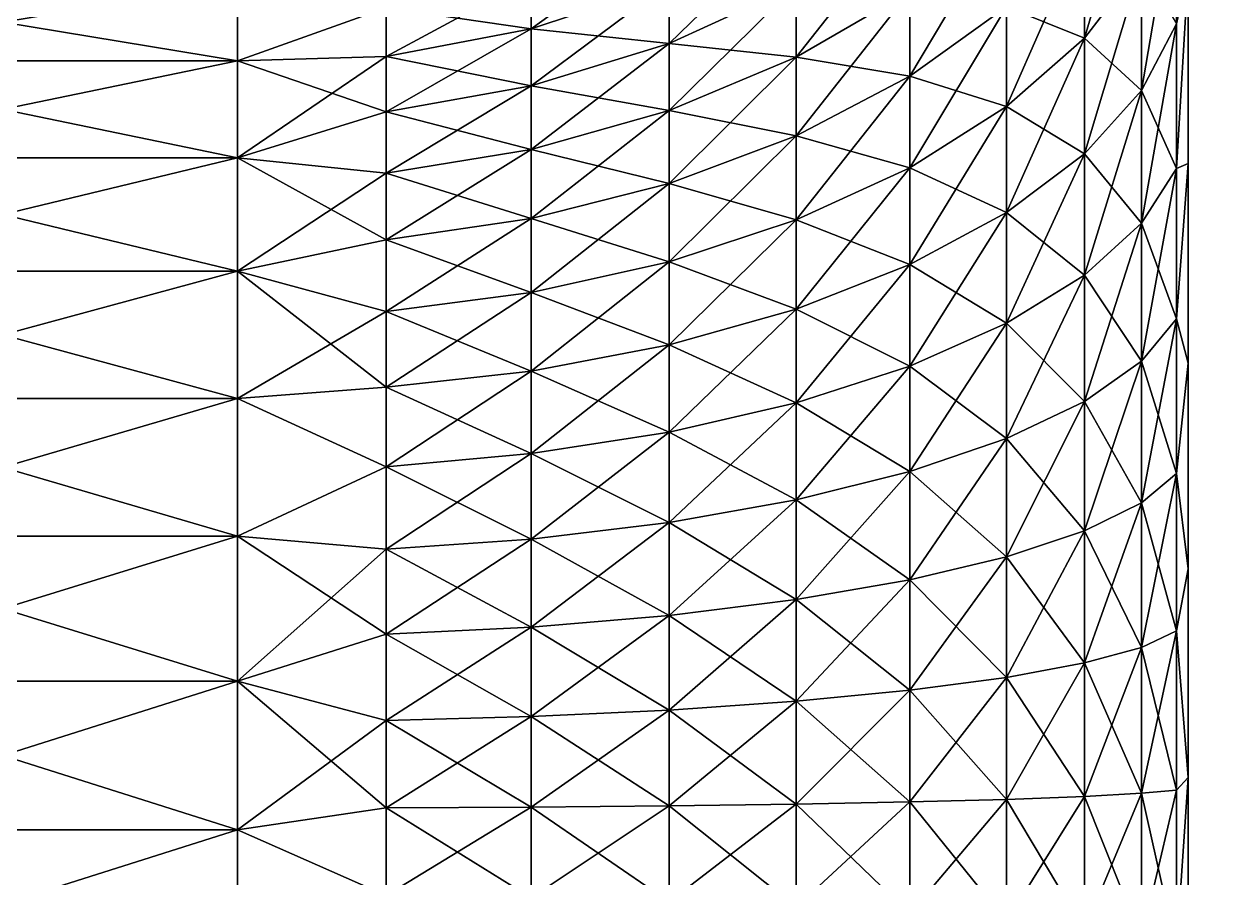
# Model space of a CAD drawing. Extents: x -53 to 3.8, y 0 to 88.2.
# Drawn here: x -48.58 to -46.041, y 80.546 to 82.343 of the extents above; entities that cross this region are included whole.
import ezdxf

# ---------------------------------------------------------------- set-up
doc = ezdxf.new("R2010")
doc.units = 0

msp = doc.modelspace()

# ---------------------------------------------------------------- linework, layer by layer
for points in [[(-46.131, 82.0499, 4.44023), (-46.131, 82.4534, 4.61726), (-46.131, 84.249)], [(-46.131, 81.6292, 4.30868), (-46.131, 82.0499, 4.44023), (-46.131, 84.249)], [(-46.131, 82.0499, 11.9323), (-46.131, 84.249, 13.5), (-46.131, 82.4534, 11.7553)], [(-46.131, 81.6292, 12.0639), (-46.131, 84.249, 13.5), (-46.131, 82.0499, 11.9323)], [(-46.131, 81.1967, 12.1484), (-46.131, 84.249, 13.5), (-46.131, 81.6292, 12.0639)], [(-46.131, 80.7575, 12.1848), (-46.131, 84.249, 13.5), (-46.131, 81.1967, 12.1484)], [(-46.131, 80.317, 12.1726), (-46.131, 84.249, 13.5), (-46.131, 80.7575, 12.1848)], [(-46.131, 79.8805, 12.1121), (-46.131, 84.249, 13.5), (-46.131, 80.317, 12.1726)], [(-46.131, 70.249, 13.5), (-46.131, 84.249, 13.5), (-46.131, 79.8805, 12.1121)], [(-46.131, 84.249), (-46.131, 70.249), (-46.131, 79.4532, 4.36866)], [(-46.131, 79.8805, 4.26047), (-46.131, 84.249), (-46.131, 79.4532, 4.36866)], [(-46.131, 80.317, 4.19994), (-46.131, 84.249), (-46.131, 79.8805, 4.26047)], [(-46.131, 80.7575, 4.1878), (-46.131, 84.249), (-46.131, 80.317, 4.19994)], [(-46.131, 81.1967, 4.22419), (-46.131, 84.249), (-46.131, 80.7575, 4.1878)], [(-46.131, 81.6292, 4.30868), (-46.131, 84.249), (-46.131, 81.1967, 4.22419)], [(-46.131, 84.249, 13.5), (-42.131, 74.249, 13.5), (-42.131, 84.249, 13.5)], [(-44.2743, 70.249, 13.5), (-42.131, 74.249, 13.5), (-46.131, 84.249, 13.5)], [(-46.131, 70.249, 13.5), (-44.2743, 70.249, 13.5), (-46.131, 84.249, 13.5)], [(-42.131, 74.249), (-46.131, 84.249), (-42.131, 84.249)], [(-46.131, 70.249), (-46.131, 84.249), (-42.131, 74.249)], [(-46.349, 82.3136, 10.7909), (-46.2289, 82.7214, 10.8576), (-46.349, 82.5435, 10.6286)], [(-46.2289, 82.4698, 11.0351), (-46.2289, 82.7214, 10.8576), (-46.349, 82.3136, 10.7909)], [(-46.1556, 82.6343, 11.2922), (-46.2289, 82.2032, 11.1891), (-46.1556, 82.3436, 11.46)], [(-46.1556, 82.6343, 11.2922), (-46.2289, 82.4698, 11.0351), (-46.2289, 82.2032, 11.1891)], [(-46.7168, 82.5768, 9.90774), (-46.9554, 82.2731, 9.92711), (-46.7168, 82.4122, 10.0761)], [(-46.7168, 82.5768, 9.90774), (-46.9554, 82.4247, 9.77205), (-46.9554, 82.2731, 9.92711)], [(-46.513, 82.5751, 10.2505), (-46.7168, 82.4122, 10.0761), (-46.7168, 82.2331, 10.2287)], [(-46.513, 82.5751, 10.2505), (-46.7168, 82.2331, 10.2287), (-46.513, 82.3794, 10.4172)], [(-47.223, 82.5424, 9.33871), (-47.513, 82.3332, 9.43479), (-47.223, 82.4297, 9.50627)], [(-47.223, 82.5424, 9.33871), (-47.513, 82.4398, 9.27631), (-47.513, 82.3332, 9.43479)], [(-46.9554, 82.5615, 9.60385), (-47.223, 82.3023, 9.66288), (-46.9554, 82.4247, 9.77205)], [(-47.223, 82.4297, 9.50627), (-47.223, 82.3023, 9.66288), (-46.9554, 82.5615, 9.60385)], [(-46.349, 82.3136, 5.58165), (-46.513, 82.3794, 5.95533), (-46.349, 82.5435, 5.74397)], [(-46.349, 82.5435, 10.6286), (-46.513, 82.1694, 10.5655), (-46.349, 82.3136, 10.7909)], [(-46.513, 82.3794, 10.4172), (-46.513, 82.1694, 10.5655), (-46.349, 82.5435, 10.6286)], [(-46.2289, 82.4698, 5.33741), (-46.349, 82.3136, 5.58165), (-46.349, 82.5435, 5.74397)], [(-46.2289, 82.2032, 5.18348), (-46.349, 82.3136, 5.58165), (-46.2289, 82.4698, 5.33741)], [(-46.2289, 82.4698, 11.0351), (-46.349, 82.0698, 10.9316), (-46.2289, 82.2032, 11.1891)], [(-46.349, 82.0698, 10.9316), (-46.2289, 82.4698, 11.0351), (-46.349, 82.3136, 10.7909)], [(-46.1556, 82.3436, 4.91253), (-46.2289, 82.2032, 5.18348), (-46.2289, 82.4698, 5.33741)], [(-47.513, 82.4398, 9.27631), (-47.8181, 82.2744, 9.39119), (-47.513, 82.3332, 9.43479)], [(-47.513, 82.3332, 6.93777), (-47.8181, 82.3772, 7.13432), (-47.513, 82.4398, 7.09625)], [(-47.513, 82.4398, 9.27631), (-47.8181, 82.3772, 9.23824), (-47.8181, 82.2744, 9.39119)], [(-47.223, 82.4297, 6.86629), (-47.513, 82.3332, 6.93777), (-47.513, 82.4398, 7.09625)], [(-46.1556, 82.0389, 4.77184), (-46.1556, 82.3436, 4.91253), (-46.131, 82.4534, 4.61726)], [(-46.131, 82.0499, 4.44023), (-46.1556, 82.0389, 4.77184), (-46.131, 82.4534, 4.61726)], [(-46.1556, 82.0389, 11.6007), (-46.131, 82.4534, 11.7553), (-46.1556, 82.3436, 11.46)], [(-46.1556, 82.0389, 11.6007), (-46.131, 82.0499, 11.9323), (-46.131, 82.4534, 11.7553)], [(-49.119, 82.2653, 9.36185), (-48.131, 82.4293, 9.09426), (-49.119, 82.4293, 9.09426)], [(-48.131, 82.2653, 9.36185), (-48.131, 82.4293, 9.09426), (-49.119, 82.2653, 9.36185)], [(-49.119, 82.4293, 7.2783), (-48.131, 82.2653, 7.01071), (-49.119, 82.2653, 7.01071)], [(-48.131, 82.4293, 7.2783), (-48.131, 82.2653, 7.01071), (-49.119, 82.4293, 7.2783)], [(-48.131, 82.2653, 7.01071), (-48.131, 82.4293, 7.2783), (-47.8181, 82.3772, 7.13432)], [(-48.131, 82.4293, 9.09426), (-48.131, 82.2653, 9.36185), (-47.8181, 82.3772, 9.23824)], [(-47.223, 82.4297, 9.50627), (-47.513, 82.3332, 9.43479), (-47.513, 82.2127, 9.58293)], [(-47.223, 82.3023, 6.70968), (-47.513, 82.3332, 6.93777), (-47.223, 82.4297, 6.86629)], [(-47.513, 82.2127, 9.58293), (-47.223, 82.3023, 9.66288), (-47.223, 82.4297, 9.50627)], [(-46.9554, 82.4247, 6.60051), (-47.223, 82.3023, 6.70968), (-47.223, 82.4297, 6.86629)], [(-46.9554, 82.4247, 9.77205), (-47.223, 82.1612, 9.80726), (-46.9554, 82.2731, 9.92711)], [(-46.9554, 82.2731, 6.44545), (-47.223, 82.3023, 6.70968), (-46.9554, 82.4247, 6.60051)], [(-46.9554, 82.4247, 9.77205), (-47.223, 82.3023, 9.66288), (-47.223, 82.1612, 9.80726)], [(-46.7168, 82.4122, 6.29649), (-46.9554, 82.2731, 6.44545), (-46.9554, 82.4247, 6.60051)], [(-46.7168, 82.4122, 10.0761), (-46.9554, 82.1081, 10.0677), (-46.7168, 82.2331, 10.2287)], [(-46.7168, 82.4122, 10.0761), (-46.9554, 82.2731, 9.92711), (-46.9554, 82.1081, 10.0677)], [(-46.7168, 82.2331, 6.14383), (-46.9554, 82.2731, 6.44545), (-46.7168, 82.4122, 6.29649)], [(-46.513, 82.3794, 5.95533), (-46.7168, 82.2331, 6.14383), (-46.7168, 82.4122, 6.29649)], [(-47.8181, 82.2744, 6.98137), (-48.131, 82.2653, 7.01071), (-47.8181, 82.3772, 7.13432)], [(-47.8181, 82.3772, 9.23824), (-48.131, 82.2653, 9.36185), (-47.8181, 82.2744, 9.39119)], [(-47.513, 82.3332, 6.93777), (-47.8181, 82.2744, 6.98137), (-47.8181, 82.3772, 7.13432)], [(-46.513, 82.1694, 5.80706), (-46.7168, 82.2331, 6.14383), (-46.513, 82.3794, 5.95533)], [(-46.513, 82.3794, 10.4172), (-46.7168, 82.0408, 10.3645), (-46.513, 82.1694, 10.5655)], [(-46.7168, 82.2331, 10.2287), (-46.7168, 82.0408, 10.3645), (-46.513, 82.3794, 10.4172)], [(-46.349, 82.3136, 5.58165), (-46.513, 82.1694, 5.80706), (-46.513, 82.3794, 5.95533)], [(-46.1556, 82.0389, 4.77184), (-46.2289, 82.2032, 5.18348), (-46.1556, 82.3436, 4.91253)], [(-46.2289, 81.9237, 11.3181), (-46.1556, 82.0389, 11.6007), (-46.1556, 82.3436, 11.46)], [(-46.1556, 82.3436, 11.46), (-46.2289, 82.2032, 11.1891), (-46.2289, 81.9237, 11.3181)], [(-47.513, 82.3332, 9.43479), (-47.8181, 82.1581, 9.53415), (-47.513, 82.2127, 9.58293)], [(-47.513, 82.3332, 9.43479), (-47.8181, 82.2744, 9.39119), (-47.8181, 82.1581, 9.53415)], [(-47.513, 82.2127, 6.78963), (-47.8181, 82.2744, 6.98137), (-47.513, 82.3332, 6.93777)], [(-47.223, 82.3023, 6.70968), (-47.513, 82.2127, 6.78963), (-47.513, 82.3332, 6.93777)], [(-46.349, 82.0698, 5.44092), (-46.513, 82.1694, 5.80706), (-46.349, 82.3136, 5.58165)], [(-46.349, 82.3136, 10.7909), (-46.513, 81.9467, 10.694), (-46.349, 82.0698, 10.9316)], [(-46.513, 82.1694, 10.5655), (-46.513, 81.9467, 10.694), (-46.349, 82.3136, 10.7909)], [(-46.2289, 82.2032, 5.18348), (-46.349, 82.0698, 5.44092), (-46.349, 82.3136, 5.58165)], [(-47.223, 82.1612, 6.56529), (-47.513, 82.2127, 6.78963), (-47.223, 82.3023, 6.70968)], [(-47.223, 82.3023, 9.66288), (-47.513, 82.0792, 9.71949), (-47.223, 82.1612, 9.80726)], [(-47.223, 82.3023, 9.66288), (-47.513, 82.2127, 9.58293), (-47.513, 82.0792, 9.71949)], [(-46.9554, 82.2731, 6.44545), (-47.223, 82.1612, 6.56529), (-47.223, 82.3023, 6.70968)], [(-49.119, 82.0615, 9.60049), (-48.131, 82.2653, 9.36185), (-49.119, 82.2653, 9.36185)], [(-48.131, 82.0615, 9.60049), (-48.131, 82.2653, 9.36185), (-49.119, 82.0615, 9.60049)], [(-49.119, 82.2653, 7.01071), (-48.131, 82.0615, 6.77207), (-49.119, 82.0615, 6.77207)], [(-48.131, 82.2653, 7.01071), (-48.131, 82.0615, 6.77207), (-49.119, 82.2653, 7.01071)], [(-48.131, 82.0615, 6.77207), (-48.131, 82.2653, 7.01071), (-47.8181, 82.2744, 6.98137)], [(-47.8181, 82.1581, 6.83841), (-48.131, 82.0615, 6.77207), (-47.8181, 82.2744, 6.98137)], [(-47.8181, 82.2744, 9.39119), (-48.131, 82.2653, 9.36185), (-47.8181, 82.1581, 9.53415)], [(-47.8181, 82.1581, 9.53415), (-48.131, 82.2653, 9.36185), (-48.131, 82.0615, 9.60049)], [(-47.513, 82.2127, 6.78963), (-47.8181, 82.1581, 6.83841), (-47.8181, 82.2744, 6.98137)], [(-46.9554, 82.2731, 9.92711), (-47.223, 82.0075, 9.93821), (-46.9554, 82.1081, 10.0677)], [(-46.9554, 82.2731, 9.92711), (-47.223, 82.1612, 9.80726), (-47.223, 82.0075, 9.93821)], [(-46.9554, 82.1081, 6.30482), (-47.223, 82.1612, 6.56529), (-46.9554, 82.2731, 6.44545)], [(-46.7168, 82.2331, 6.14383), (-46.9554, 82.1081, 6.30482), (-46.9554, 82.2731, 6.44545)], [(-47.513, 82.2127, 9.58293), (-47.8181, 82.1581, 9.53415), (-47.8181, 82.0292, 9.66595)], [(-47.513, 82.2127, 6.78963), (-47.513, 82.0792, 6.65307), (-47.8181, 82.1581, 6.83841)], [(-47.513, 82.0792, 9.71949), (-47.513, 82.2127, 9.58293), (-47.8181, 82.0292, 9.66595)], [(-47.223, 82.1612, 6.56529), (-47.513, 82.0792, 6.65307), (-47.513, 82.2127, 6.78963)], [(-46.7168, 82.2331, 10.2287), (-46.9554, 82.1081, 10.0677), (-46.9554, 81.9309, 10.1928)], [(-46.7168, 82.0408, 6.00809), (-46.9554, 82.1081, 6.30482), (-46.7168, 82.2331, 6.14383)], [(-46.7168, 82.2331, 10.2287), (-46.9554, 81.9309, 10.1928), (-46.7168, 82.0408, 10.3645)], [(-46.513, 82.1694, 5.80706), (-46.7168, 82.0408, 6.00809), (-46.7168, 82.2331, 6.14383)], [(-46.2289, 81.9237, 5.05443), (-46.349, 82.0698, 5.44092), (-46.2289, 82.2032, 5.18348)], [(-46.2289, 82.2032, 11.1891), (-46.349, 81.8143, 11.0496), (-46.2289, 81.9237, 11.3181)], [(-46.2289, 82.2032, 11.1891), (-46.349, 82.0698, 10.9316), (-46.349, 81.8143, 11.0496)], [(-46.1556, 82.0389, 4.77184), (-46.2289, 81.9237, 5.05443), (-46.2289, 82.2032, 5.18348)], [(-47.223, 82.1612, 9.80726), (-47.513, 81.9339, 9.84335), (-47.223, 82.0075, 9.93821)], [(-47.513, 82.0792, 6.65307), (-47.223, 82.1612, 6.56529), (-47.223, 82.0075, 6.43434)], [(-47.223, 82.1612, 9.80726), (-47.513, 82.0792, 9.71949), (-47.513, 81.9339, 9.84335)], [(-47.223, 82.0075, 6.43434), (-47.223, 82.1612, 6.56529), (-46.9554, 82.1081, 6.30482)], [(-46.513, 81.9467, 5.67851), (-46.7168, 82.0408, 6.00809), (-46.513, 82.1694, 5.80706)], [(-46.513, 82.1694, 10.5655), (-46.7168, 81.8369, 10.4822), (-46.513, 81.9467, 10.694)], [(-46.7168, 82.0408, 10.3645), (-46.7168, 81.8369, 10.4822), (-46.513, 82.1694, 10.5655)], [(-46.349, 82.0698, 5.44092), (-46.513, 81.9467, 5.67851), (-46.513, 82.1694, 5.80706)], [(-47.8181, 82.0292, 6.70661), (-48.131, 82.0615, 6.77207), (-47.8181, 82.1581, 6.83841)], [(-47.8181, 82.1581, 9.53415), (-48.131, 82.0615, 9.60049), (-47.8181, 82.0292, 9.66595)], [(-47.513, 82.0792, 6.65307), (-47.8181, 82.0292, 6.70661), (-47.8181, 82.1581, 6.83841)], [(-46.9554, 82.1081, 10.0677), (-47.223, 81.8426, 10.0546), (-46.9554, 81.9309, 10.1928)], [(-46.9554, 82.1081, 10.0677), (-47.223, 82.0075, 9.93821), (-47.223, 81.8426, 10.0546)], [(-46.9554, 81.9309, 6.17978), (-47.223, 82.0075, 6.43434), (-46.9554, 82.1081, 6.30482)], [(-46.7168, 82.0408, 6.00809), (-46.9554, 81.9309, 6.17978), (-46.9554, 82.1081, 6.30482)], [(-49.119, 81.8229, 9.80431), (-48.131, 82.0615, 9.60049), (-49.119, 82.0615, 9.60049)], [(-48.131, 81.8229, 9.80431), (-48.131, 82.0615, 9.60049), (-49.119, 81.8229, 9.80431)], [(-49.119, 82.0615, 6.77207), (-48.131, 81.8229, 6.56824), (-49.119, 81.8229, 6.56824)], [(-48.131, 82.0615, 6.77207), (-48.131, 81.8229, 6.56824), (-49.119, 82.0615, 6.77207)], [(-47.8181, 82.0292, 6.70661), (-48.131, 81.8229, 6.56824), (-48.131, 82.0615, 6.77207)], [(-48.131, 82.0615, 9.60049), (-48.131, 81.8229, 9.80431), (-47.8181, 81.8889, 9.78548)], [(-47.8181, 82.0292, 9.66595), (-48.131, 82.0615, 9.60049), (-47.8181, 81.8889, 9.78548)], [(-47.513, 81.9339, 6.52921), (-47.8181, 82.0292, 6.70661), (-47.513, 82.0792, 6.65307)], [(-47.513, 82.0792, 9.71949), (-47.8181, 81.8889, 9.78548), (-47.513, 81.9339, 9.84335)], [(-47.513, 82.0792, 9.71949), (-47.8181, 82.0292, 9.66595), (-47.8181, 81.8889, 9.78548)], [(-47.223, 82.0075, 6.43434), (-47.513, 81.9339, 6.52921), (-47.513, 82.0792, 6.65307)], [(-46.349, 81.8143, 5.32294), (-46.513, 81.9467, 5.67851), (-46.349, 82.0698, 5.44092)], [(-46.349, 82.0698, 10.9316), (-46.513, 81.7133, 10.8018), (-46.349, 81.8143, 11.0496)], [(-46.513, 81.9467, 10.694), (-46.513, 81.7133, 10.8018), (-46.349, 82.0698, 10.9316)], [(-46.2289, 81.9237, 5.05443), (-46.349, 81.8143, 5.32294), (-46.349, 82.0698, 5.44092)], [(-46.7168, 81.8369, 5.8904), (-46.9554, 81.9309, 6.17978), (-46.7168, 82.0408, 6.00809)], [(-46.7168, 82.0408, 10.3645), (-46.9554, 81.7432, 10.3012), (-46.7168, 81.8369, 10.4822)], [(-46.9554, 81.9309, 10.1928), (-46.9554, 81.7432, 10.3012), (-46.7168, 82.0408, 10.3645)], [(-46.513, 81.9467, 5.67851), (-46.7168, 81.8369, 5.8904), (-46.7168, 82.0408, 6.00809)], [(-46.2289, 81.6336, 11.4212), (-46.1556, 82.0389, 11.6007), (-46.2289, 81.9237, 11.3181)], [(-46.2289, 81.6336, 11.4212), (-46.1556, 81.7226, 11.7131), (-46.1556, 82.0389, 11.6007)], [(-46.1556, 81.7226, 4.65944), (-46.2289, 81.9237, 5.05443), (-46.1556, 82.0389, 4.77184)], [(-46.1556, 81.7226, 4.65944), (-46.1556, 82.0389, 4.77184), (-46.131, 82.0499, 4.44023)], [(-46.131, 81.6292, 4.30868), (-46.1556, 81.7226, 4.65944), (-46.131, 82.0499, 4.44023)], [(-46.1556, 81.7226, 11.7131), (-46.131, 82.0499, 11.9323), (-46.1556, 82.0389, 11.6007)], [(-46.1556, 81.7226, 11.7131), (-46.131, 81.6292, 12.0639), (-46.131, 82.0499, 11.9323)], [(-47.8181, 81.8889, 6.58708), (-48.131, 81.8229, 6.56824), (-47.8181, 82.0292, 6.70661)], [(-47.513, 81.9339, 6.52921), (-47.8181, 81.8889, 6.58708), (-47.8181, 82.0292, 6.70661)], [(-47.223, 81.8426, 6.31791), (-47.513, 81.9339, 6.52921), (-47.223, 82.0075, 6.43434)], [(-47.223, 82.0075, 9.93821), (-47.513, 81.7779, 9.95348), (-47.223, 81.8426, 10.0546)], [(-47.223, 82.0075, 9.93821), (-47.513, 81.9339, 9.84335), (-47.513, 81.7779, 9.95348)], [(-46.9554, 81.9309, 6.17978), (-47.223, 81.8426, 6.31791), (-47.223, 82.0075, 6.43434)], [(-47.513, 81.7779, 6.41908), (-47.8181, 81.8889, 6.58708), (-47.513, 81.9339, 6.52921)], [(-47.513, 81.9339, 9.84335), (-47.8181, 81.7384, 9.89176), (-47.513, 81.7779, 9.95348)], [(-47.513, 81.9339, 9.84335), (-47.8181, 81.8889, 9.78548), (-47.8181, 81.7384, 9.89176)], [(-47.223, 81.8426, 6.31791), (-47.513, 81.7779, 6.41908), (-47.513, 81.9339, 6.52921)], [(-46.513, 81.7133, 5.57074), (-46.7168, 81.8369, 5.8904), (-46.513, 81.9467, 5.67851)], [(-46.513, 81.9467, 10.694), (-46.7168, 81.6232, 10.5808), (-46.513, 81.7133, 10.8018)], [(-46.7168, 81.8369, 10.4822), (-46.7168, 81.6232, 10.5808), (-46.513, 81.9467, 10.694)], [(-46.349, 81.8143, 5.32294), (-46.513, 81.7133, 5.57074), (-46.513, 81.9467, 5.67851)], [(-46.9554, 81.7432, 6.07137), (-47.223, 81.8426, 6.31791), (-46.9554, 81.9309, 6.17978)], [(-46.9554, 81.9309, 10.1928), (-47.223, 81.8426, 10.0546), (-47.223, 81.6677, 10.1556)], [(-46.9554, 81.9309, 10.1928), (-47.223, 81.6677, 10.1556), (-46.9554, 81.7432, 10.3012)], [(-46.7168, 81.8369, 5.8904), (-46.9554, 81.7432, 6.07137), (-46.9554, 81.9309, 6.17978)], [(-46.349, 81.5491, 11.1439), (-46.2289, 81.6336, 11.4212), (-46.2289, 81.9237, 11.3181)], [(-46.2289, 81.6336, 4.95134), (-46.349, 81.8143, 5.32294), (-46.2289, 81.9237, 5.05443)], [(-46.2289, 81.9237, 11.3181), (-46.349, 81.8143, 11.0496), (-46.349, 81.5491, 11.1439)], [(-46.1556, 81.7226, 4.65944), (-46.2289, 81.6336, 4.95134), (-46.2289, 81.9237, 5.05443)], [(-47.8181, 81.7384, 6.4808), (-48.131, 81.8229, 6.56824), (-47.8181, 81.8889, 6.58708)], [(-47.8181, 81.8889, 9.78548), (-48.131, 81.8229, 9.80431), (-47.8181, 81.7384, 9.89176)], [(-47.513, 81.7779, 6.41908), (-47.8181, 81.7384, 6.4808), (-47.8181, 81.8889, 6.58708)], [(-47.223, 81.6677, 6.21696), (-47.513, 81.7779, 6.41908), (-47.223, 81.8426, 6.31791)], [(-47.223, 81.8426, 10.0546), (-47.513, 81.6125, 10.049), (-47.223, 81.6677, 10.1556)], [(-47.223, 81.8426, 10.0546), (-47.513, 81.7779, 9.95348), (-47.513, 81.6125, 10.049)], [(-46.9554, 81.7432, 6.07137), (-47.223, 81.6677, 6.21696), (-47.223, 81.8426, 6.31791)], [(-46.7168, 81.6232, 5.79173), (-46.9554, 81.7432, 6.07137), (-46.7168, 81.8369, 5.8904)], [(-46.7168, 81.8369, 10.4822), (-46.9554, 81.5463, 10.3921), (-46.7168, 81.6232, 10.5808)], [(-46.9554, 81.7432, 10.3012), (-46.9554, 81.5463, 10.3921), (-46.7168, 81.8369, 10.4822)], [(-46.513, 81.7133, 5.57074), (-46.7168, 81.6232, 5.79173), (-46.7168, 81.8369, 5.8904)], [(-49.119, 81.5553, 9.96829), (-48.131, 81.8229, 9.80431), (-49.119, 81.8229, 9.80431)], [(-48.131, 81.5553, 9.96829), (-48.131, 81.8229, 9.80431), (-49.119, 81.5553, 9.96829)], [(-49.119, 81.8229, 6.56824), (-48.131, 81.5553, 6.40427), (-49.119, 81.5553, 6.40427)], [(-48.131, 81.8229, 6.56824), (-48.131, 81.5553, 6.40427), (-49.119, 81.8229, 6.56824)], [(-48.131, 81.5553, 6.40427), (-48.131, 81.8229, 6.56824), (-47.8181, 81.7384, 6.4808)], [(-47.8181, 81.5788, 9.98391), (-48.131, 81.8229, 9.80431), (-48.131, 81.5553, 9.96829)], [(-47.8181, 81.7384, 9.89176), (-48.131, 81.8229, 9.80431), (-47.8181, 81.5788, 9.98391)], [(-46.349, 81.5491, 5.22868), (-46.513, 81.7133, 5.57074), (-46.349, 81.8143, 5.32294)], [(-46.349, 81.8143, 11.0496), (-46.513, 81.471, 10.8879), (-46.349, 81.5491, 11.1439)], [(-46.349, 81.8143, 11.0496), (-46.513, 81.7133, 10.8018), (-46.513, 81.471, 10.8879)], [(-46.2289, 81.6336, 4.95134), (-46.349, 81.5491, 5.22868), (-46.349, 81.8143, 5.32294)], [(-47.513, 81.7779, 9.95348), (-47.8181, 81.5788, 9.98391), (-47.513, 81.6125, 10.049)], [(-47.513, 81.7779, 9.95348), (-47.8181, 81.7384, 9.89176), (-47.8181, 81.5788, 9.98391)], [(-47.513, 81.6125, 6.3236), (-47.8181, 81.7384, 6.4808), (-47.513, 81.7779, 6.41908)], [(-47.223, 81.6677, 6.21696), (-47.513, 81.6125, 6.3236), (-47.513, 81.7779, 6.41908)], [(-47.8181, 81.5788, 6.38865), (-48.131, 81.5553, 6.40427), (-47.8181, 81.7384, 6.4808)], [(-47.513, 81.6125, 6.3236), (-47.8181, 81.5788, 6.38865), (-47.8181, 81.7384, 6.4808)], [(-46.9554, 81.5463, 5.98048), (-47.223, 81.6677, 6.21696), (-46.9554, 81.7432, 6.07137)], [(-46.9554, 81.7432, 10.3012), (-47.223, 81.4844, 10.2402), (-46.9554, 81.5463, 10.3921)], [(-47.223, 81.6677, 10.1556), (-47.223, 81.4844, 10.2402), (-46.9554, 81.7432, 10.3012)], [(-46.7168, 81.6232, 5.79173), (-46.9554, 81.5463, 5.98048), (-46.9554, 81.7432, 6.07137)], [(-46.513, 81.471, 5.48464), (-46.7168, 81.6232, 5.79173), (-46.513, 81.7133, 5.57074)], [(-46.513, 81.7133, 10.8018), (-46.7168, 81.4014, 10.6597), (-46.513, 81.471, 10.8879)], [(-46.7168, 81.6232, 10.5808), (-46.7168, 81.4014, 10.6597), (-46.513, 81.7133, 10.8018)], [(-46.349, 81.5491, 5.22868), (-46.513, 81.471, 5.48464), (-46.513, 81.7133, 5.57074)], [(-46.2289, 81.3354, 11.4975), (-46.1556, 81.7226, 11.7131), (-46.2289, 81.6336, 11.4212)], [(-46.2289, 81.3354, 11.4975), (-46.1556, 81.3975, 11.7963), (-46.1556, 81.7226, 11.7131)], [(-46.1556, 81.3975, 4.57627), (-46.2289, 81.6336, 4.95134), (-46.1556, 81.7226, 4.65944)], [(-46.1556, 81.3975, 4.57627), (-46.1556, 81.7226, 4.65944), (-46.131, 81.6292, 4.30868)], [(-46.1556, 81.3975, 11.7963), (-46.131, 81.6292, 12.0639), (-46.1556, 81.7226, 11.7131)], [(-47.223, 81.6677, 10.1556), (-47.513, 81.6125, 10.049), (-47.513, 81.4391, 10.129)], [(-47.223, 81.4844, 6.13233), (-47.513, 81.6125, 6.3236), (-47.223, 81.6677, 6.21696)], [(-47.223, 81.6677, 10.1556), (-47.513, 81.4391, 10.129), (-47.223, 81.4844, 10.2402)], [(-46.9554, 81.5463, 5.98048), (-47.223, 81.4844, 6.13233), (-47.223, 81.6677, 6.21696)], [(-46.349, 81.2764, 11.2136), (-46.2289, 81.6336, 11.4212), (-46.349, 81.5491, 11.1439)], [(-46.349, 81.2764, 11.2136), (-46.2289, 81.3354, 11.4975), (-46.2289, 81.6336, 11.4212)], [(-46.2289, 81.3354, 4.87505), (-46.349, 81.5491, 5.22868), (-46.2289, 81.6336, 4.95134)], [(-46.1556, 81.3975, 4.57627), (-46.2289, 81.3354, 4.87505), (-46.2289, 81.6336, 4.95134)], [(-46.131, 81.1967, 4.22419), (-46.1556, 81.3975, 4.57627), (-46.131, 81.6292, 4.30868)], [(-46.1556, 81.3975, 11.7963), (-46.131, 81.1967, 12.1484), (-46.131, 81.6292, 12.0639)], [(-47.513, 81.6125, 10.049), (-47.8181, 81.4114, 10.0612), (-47.513, 81.4391, 10.129)], [(-47.513, 81.6125, 10.049), (-47.8181, 81.5788, 9.98391), (-47.8181, 81.4114, 10.0612)], [(-47.513, 81.6125, 6.3236), (-47.513, 81.4391, 6.24355), (-47.8181, 81.5788, 6.38865)], [(-47.223, 81.4844, 6.13233), (-47.513, 81.4391, 6.24355), (-47.513, 81.6125, 6.3236)], [(-46.7168, 81.4014, 5.71291), (-46.9554, 81.5463, 5.98048), (-46.7168, 81.6232, 5.79173)], [(-46.7168, 81.6232, 10.5808), (-46.9554, 81.342, 10.4647), (-46.7168, 81.4014, 10.6597)], [(-46.9554, 81.5463, 10.3921), (-46.9554, 81.342, 10.4647), (-46.7168, 81.6232, 10.5808)], [(-46.513, 81.471, 5.48464), (-46.7168, 81.4014, 5.71291), (-46.7168, 81.6232, 5.79173)], [(-47.8181, 81.4114, 6.31139), (-48.131, 81.5553, 6.40427), (-47.8181, 81.5788, 6.38865)], [(-47.8181, 81.5788, 9.98391), (-48.131, 81.5553, 9.96829), (-47.8181, 81.4114, 10.0612)], [(-47.513, 81.4391, 6.24355), (-47.8181, 81.4114, 6.31139), (-47.8181, 81.5788, 6.38865)], [(-49.119, 81.2653, 10.0884), (-48.131, 81.5553, 9.96829), (-49.119, 81.5553, 9.96829)], [(-48.131, 81.2653, 10.0884), (-48.131, 81.5553, 9.96829), (-49.119, 81.2653, 10.0884)], [(-49.119, 81.5553, 6.40427), (-48.131, 81.2653, 6.28417), (-49.119, 81.2653, 6.28417)], [(-48.131, 81.5553, 6.40427), (-48.131, 81.2653, 6.28417), (-49.119, 81.5553, 6.40427)], [(-47.8181, 81.4114, 6.31139), (-48.131, 81.2653, 6.28417), (-48.131, 81.5553, 6.40427)], [(-47.8181, 81.4114, 10.0612), (-48.131, 81.5553, 9.96829), (-48.131, 81.2653, 10.0884)], [(-46.9554, 81.342, 5.90787), (-47.223, 81.4844, 6.13233), (-46.9554, 81.5463, 5.98048)], [(-46.9554, 81.5463, 10.3921), (-47.223, 81.2942, 10.3078), (-46.9554, 81.342, 10.4647)], [(-47.223, 81.4844, 10.2402), (-47.223, 81.2942, 10.3078), (-46.9554, 81.5463, 10.3921)], [(-46.7168, 81.4014, 5.71291), (-46.9554, 81.342, 5.90787), (-46.9554, 81.5463, 5.98048)], [(-46.349, 81.2764, 5.15893), (-46.513, 81.471, 5.48464), (-46.349, 81.5491, 5.22868)], [(-46.513, 81.222, 10.9516), (-46.349, 81.2764, 11.2136), (-46.349, 81.5491, 11.1439)], [(-46.349, 81.5491, 11.1439), (-46.513, 81.471, 10.8879), (-46.513, 81.222, 10.9516)], [(-46.2289, 81.3354, 4.87505), (-46.349, 81.2764, 5.15893), (-46.349, 81.5491, 5.22868)], [(-47.513, 81.4391, 6.24355), (-47.223, 81.4844, 6.13233), (-47.223, 81.2942, 6.06472)], [(-47.223, 81.4844, 10.2402), (-47.513, 81.2591, 10.193), (-47.223, 81.2942, 10.3078)], [(-47.513, 81.4391, 10.129), (-47.513, 81.2591, 10.193), (-47.223, 81.4844, 10.2402)], [(-47.223, 81.2942, 6.06472), (-47.223, 81.4844, 6.13233), (-46.9554, 81.342, 5.90787)], [(-46.513, 81.222, 5.42093), (-46.7168, 81.4014, 5.71291), (-46.513, 81.471, 5.48464)], [(-46.513, 81.471, 10.8879), (-46.7168, 81.1734, 10.718), (-46.513, 81.222, 10.9516)], [(-46.7168, 81.4014, 10.6597), (-46.7168, 81.1734, 10.718), (-46.513, 81.471, 10.8879)], [(-46.349, 81.2764, 5.15893), (-46.513, 81.222, 5.42093), (-46.513, 81.471, 5.48464)], [(-47.513, 81.2591, 6.17959), (-47.8181, 81.4114, 6.31139), (-47.513, 81.4391, 6.24355)], [(-47.513, 81.4391, 10.129), (-47.8181, 81.4114, 10.0612), (-47.8181, 81.2378, 10.1229)], [(-47.513, 81.4391, 10.129), (-47.8181, 81.2378, 10.1229), (-47.513, 81.2591, 10.193)], [(-47.223, 81.2942, 6.06472), (-47.513, 81.2591, 6.17959), (-47.513, 81.4391, 6.24355)], [(-47.8181, 81.2378, 6.24967), (-48.131, 81.2653, 6.28417), (-47.8181, 81.4114, 6.31139)], [(-47.8181, 81.4114, 10.0612), (-48.131, 81.2653, 10.0884), (-47.8181, 81.2378, 10.1229)], [(-47.513, 81.2591, 6.17959), (-47.8181, 81.2378, 6.24967), (-47.8181, 81.4114, 6.31139)], [(-46.7168, 81.1734, 5.65458), (-46.9554, 81.342, 5.90787), (-46.7168, 81.4014, 5.71291)], [(-46.7168, 81.4014, 10.6597), (-46.9554, 81.1319, 10.5184), (-46.7168, 81.1734, 10.718)], [(-46.9554, 81.342, 10.4647), (-46.9554, 81.1319, 10.5184), (-46.7168, 81.4014, 10.6597)], [(-46.513, 81.222, 5.42093), (-46.7168, 81.1734, 5.65458), (-46.7168, 81.4014, 5.71291)], [(-46.2289, 81.0314, 11.5464), (-46.1556, 81.3975, 11.7963), (-46.2289, 81.3354, 11.4975)], [(-46.2289, 81.0314, 11.5464), (-46.1556, 81.0661, 11.8495), (-46.1556, 81.3975, 11.7963)], [(-46.1556, 81.0661, 4.52301), (-46.2289, 81.3354, 4.87505), (-46.1556, 81.3975, 4.57627)], [(-46.1556, 81.0661, 4.52301), (-46.1556, 81.3975, 4.57627), (-46.131, 81.1967, 4.22419)], [(-46.1556, 81.0661, 11.8495), (-46.131, 81.1967, 12.1484), (-46.1556, 81.3975, 11.7963)], [(-47.223, 81.2942, 6.06472), (-46.9554, 81.342, 5.90787), (-46.9554, 81.1319, 5.85413)], [(-46.9554, 81.342, 10.4647), (-47.223, 81.0986, 10.3579), (-46.9554, 81.1319, 10.5184)], [(-47.223, 81.2942, 10.3078), (-47.223, 81.0986, 10.3579), (-46.9554, 81.342, 10.4647)], [(-46.9554, 81.1319, 5.85413), (-46.9554, 81.342, 5.90787), (-46.7168, 81.1734, 5.65458)], [(-46.2289, 81.0314, 4.8262), (-46.349, 81.2764, 5.15893), (-46.2289, 81.3354, 4.87505)], [(-46.349, 80.9985, 11.2583), (-46.2289, 81.3354, 11.4975), (-46.349, 81.2764, 11.2136)], [(-46.349, 80.9985, 11.2583), (-46.2289, 81.0314, 11.5464), (-46.2289, 81.3354, 11.4975)], [(-46.1556, 81.0661, 4.52301), (-46.2289, 81.0314, 4.8262), (-46.2289, 81.3354, 4.87505)], [(-47.223, 81.0986, 6.01468), (-47.513, 81.2591, 6.17959), (-47.223, 81.2942, 6.06472)], [(-47.223, 81.2942, 10.3078), (-47.513, 81.0741, 10.2403), (-47.223, 81.0986, 10.3579)], [(-47.513, 81.2591, 10.193), (-47.513, 81.0741, 10.2403), (-47.223, 81.2942, 10.3078)], [(-46.9554, 81.1319, 5.85413), (-47.223, 81.0986, 6.01468), (-47.223, 81.2942, 6.06472)], [(-46.349, 80.9985, 5.11427), (-46.513, 81.222, 5.42093), (-46.349, 81.2764, 5.15893)], [(-46.513, 80.9681, 10.9924), (-46.349, 81.2764, 11.2136), (-46.513, 81.222, 10.9516)], [(-46.513, 80.9681, 10.9924), (-46.349, 80.9985, 11.2583), (-46.349, 81.2764, 11.2136)], [(-46.2289, 81.0314, 4.8262), (-46.349, 80.9985, 5.11427), (-46.349, 81.2764, 5.15893)], [(-49.119, 80.9602, 10.1617), (-48.131, 81.2653, 10.0884), (-49.119, 81.2653, 10.0884)], [(-48.131, 80.9602, 10.1617), (-48.131, 81.2653, 10.0884), (-49.119, 80.9602, 10.1617)], [(-49.119, 81.2653, 6.28417), (-48.131, 80.9602, 6.2109), (-49.119, 80.9602, 6.2109)], [(-48.131, 81.2653, 6.28417), (-48.131, 80.9602, 6.2109), (-49.119, 81.2653, 6.28417)], [(-47.8181, 81.2378, 6.24967), (-48.131, 80.9602, 6.2109), (-48.131, 81.2653, 6.28417)], [(-48.131, 81.2653, 10.0884), (-48.131, 80.9602, 10.1617), (-47.8181, 81.0592, 10.1686)], [(-47.8181, 81.2378, 10.1229), (-48.131, 81.2653, 10.0884), (-47.8181, 81.0592, 10.1686)], [(-47.513, 81.0741, 6.13227), (-47.8181, 81.2378, 6.24967), (-47.513, 81.2591, 6.17959)], [(-47.513, 81.2591, 10.193), (-47.8181, 81.0592, 10.1686), (-47.513, 81.0741, 10.2403)], [(-47.8181, 81.2378, 10.1229), (-47.8181, 81.0592, 10.1686), (-47.513, 81.2591, 10.193)], [(-47.223, 81.0986, 6.01468), (-47.513, 81.0741, 6.13227), (-47.513, 81.2591, 6.17959)], [(-47.8181, 81.0592, 6.204), (-48.131, 80.9602, 6.2109), (-47.8181, 81.2378, 6.24967)], [(-47.513, 81.0741, 6.13227), (-47.8181, 81.0592, 6.204), (-47.8181, 81.2378, 6.24967)], [(-46.7168, 80.941, 10.7553), (-46.513, 80.9681, 10.9924), (-46.513, 81.222, 10.9516)], [(-46.513, 80.9681, 5.38013), (-46.7168, 81.1734, 5.65458), (-46.513, 81.222, 5.42093)], [(-46.513, 81.222, 10.9516), (-46.7168, 81.1734, 10.718), (-46.7168, 80.941, 10.7553)], [(-46.349, 80.9985, 5.11427), (-46.513, 80.9681, 5.38013), (-46.513, 81.222, 5.42093)], [(-46.131, 80.7575, 4.1878), (-46.1556, 81.0661, 4.52301), (-46.131, 81.1967, 4.22419)], [(-46.1556, 81.0661, 11.8495), (-46.131, 80.7575, 12.1848), (-46.131, 81.1967, 12.1484)], [(-46.7168, 80.941, 5.61723), (-46.9554, 81.1319, 5.85413), (-46.7168, 81.1734, 5.65458)], [(-46.7168, 81.1734, 10.718), (-46.9554, 80.9179, 10.5528), (-46.7168, 80.941, 10.7553)], [(-46.9554, 81.1319, 10.5184), (-46.9554, 80.9179, 10.5528), (-46.7168, 81.1734, 10.718)], [(-46.513, 80.9681, 5.38013), (-46.7168, 80.941, 5.61723), (-46.7168, 81.1734, 5.65458)], [(-46.9554, 80.9179, 5.81973), (-47.223, 81.0986, 6.01468), (-46.9554, 81.1319, 5.85413)], [(-46.9554, 81.1319, 10.5184), (-47.223, 80.8992, 10.3899), (-46.9554, 80.9179, 10.5528)], [(-47.223, 81.0986, 10.3579), (-47.223, 80.8992, 10.3899), (-46.9554, 81.1319, 10.5184)], [(-46.7168, 80.941, 5.61723), (-46.9554, 80.9179, 5.81973), (-46.9554, 81.1319, 5.85413)], [(-47.223, 80.8992, 5.98265), (-47.513, 81.0741, 6.13227), (-47.223, 81.0986, 6.01468)], [(-47.223, 81.0986, 10.3579), (-47.513, 80.8856, 10.2706), (-47.223, 80.8992, 10.3899)], [(-47.513, 81.0741, 10.2403), (-47.513, 80.8856, 10.2706), (-47.223, 81.0986, 10.3579)], [(-46.9554, 80.9179, 5.81973), (-47.223, 80.8992, 5.98265), (-47.223, 81.0986, 6.01468)], [(-47.513, 80.8856, 6.10197), (-47.8181, 81.0592, 6.204), (-47.513, 81.0741, 6.13227)], [(-47.513, 81.0741, 10.2403), (-47.8181, 80.8773, 10.1978), (-47.513, 80.8856, 10.2706)], [(-47.8181, 81.0592, 10.1686), (-47.8181, 80.8773, 10.1978), (-47.513, 81.0741, 10.2403)], [(-47.223, 80.8992, 5.98265), (-47.513, 80.8856, 6.10197), (-47.513, 81.0741, 6.13227)], [(-47.8181, 80.8773, 6.17476), (-48.131, 80.9602, 6.2109), (-47.8181, 81.0592, 6.204)], [(-47.8181, 81.0592, 10.1686), (-48.131, 80.9602, 10.1617), (-47.8181, 80.8773, 10.1978)], [(-47.513, 80.8856, 6.10197), (-47.8181, 80.8773, 6.17476), (-47.8181, 81.0592, 6.204)], [(-46.1556, 80.7312, 4.5001), (-46.2289, 81.0314, 4.8262), (-46.1556, 81.0661, 4.52301)], [(-46.2289, 80.7243, 11.5674), (-46.1556, 80.7312, 11.8725), (-46.1556, 81.0661, 11.8495)], [(-46.2289, 81.0314, 11.5464), (-46.2289, 80.7243, 11.5674), (-46.1556, 81.0661, 11.8495)], [(-46.1556, 80.7312, 4.5001), (-46.1556, 81.0661, 4.52301), (-46.131, 80.7575, 4.1878)], [(-46.1556, 81.0661, 11.8495), (-46.1556, 80.7312, 11.8725), (-46.131, 80.7575, 12.1848)], [(-46.2289, 80.7243, 4.80519), (-46.349, 80.9985, 5.11427), (-46.2289, 81.0314, 4.8262)], [(-46.349, 80.7177, 11.2775), (-46.2289, 80.7243, 11.5674), (-46.2289, 81.0314, 11.5464)], [(-46.349, 80.9985, 11.2583), (-46.349, 80.7177, 11.2775), (-46.2289, 81.0314, 11.5464)], [(-46.1556, 80.7312, 4.5001), (-46.2289, 80.7243, 4.80519), (-46.2289, 81.0314, 4.8262)], [(-46.513, 80.7116, 11.01), (-46.349, 80.7177, 11.2775), (-46.349, 80.9985, 11.2583)], [(-46.513, 80.9681, 10.9924), (-46.513, 80.7116, 11.01), (-46.349, 80.9985, 11.2583)], [(-46.349, 80.7177, 5.09506), (-46.513, 80.9681, 5.38013), (-46.349, 80.9985, 5.11427)], [(-46.2289, 80.7243, 4.80519), (-46.349, 80.7177, 5.09506), (-46.349, 80.9985, 5.11427)], [(-46.7168, 80.7062, 10.7714), (-46.513, 80.7116, 11.01), (-46.513, 80.9681, 10.9924)], [(-46.7168, 80.941, 10.7553), (-46.7168, 80.7062, 10.7714), (-46.513, 80.9681, 10.9924)], [(-46.513, 80.7116, 5.36258), (-46.7168, 80.941, 5.61723), (-46.513, 80.9681, 5.38013)], [(-46.349, 80.7177, 5.09506), (-46.513, 80.7116, 5.36258), (-46.513, 80.9681, 5.38013)], [(-49.119, 80.6473, 10.1863), (-48.131, 80.9602, 10.1617), (-49.119, 80.9602, 10.1617)], [(-48.131, 80.6473, 10.1863), (-48.131, 80.9602, 10.1617), (-49.119, 80.6473, 10.1863)], [(-49.119, 80.9602, 6.2109), (-48.131, 80.6473, 6.18628), (-49.119, 80.6473, 6.18628)], [(-48.131, 80.9602, 6.2109), (-48.131, 80.6473, 6.18628), (-49.119, 80.9602, 6.2109)], [(-48.131, 80.6473, 6.18628), (-48.131, 80.9602, 6.2109), (-47.8181, 80.8773, 6.17476)], [(-48.131, 80.9602, 10.1617), (-47.8181, 80.6934, 10.2104), (-47.8181, 80.8773, 10.1978)], [(-48.131, 80.9602, 10.1617), (-48.131, 80.6473, 10.1863), (-47.8181, 80.6934, 10.2104)], [(-46.9554, 80.7015, 5.80493), (-47.223, 80.8992, 5.98265), (-46.9554, 80.9179, 5.81973)], [(-47.223, 80.6978, 10.4037), (-46.9554, 80.7015, 10.5676), (-46.9554, 80.9179, 10.5528)], [(-47.223, 80.8992, 10.3899), (-47.223, 80.6978, 10.4037), (-46.9554, 80.9179, 10.5528)], [(-46.7168, 80.7062, 5.60116), (-46.9554, 80.9179, 5.81973), (-46.7168, 80.941, 5.61723)], [(-46.9554, 80.7015, 10.5676), (-46.7168, 80.7062, 10.7714), (-46.7168, 80.941, 10.7553)], [(-46.9554, 80.9179, 10.5528), (-46.9554, 80.7015, 10.5676), (-46.7168, 80.941, 10.7553)], [(-46.7168, 80.7062, 5.60116), (-46.9554, 80.7015, 5.80493), (-46.9554, 80.9179, 5.81973)], [(-46.513, 80.7116, 5.36258), (-46.7168, 80.7062, 5.60116), (-46.7168, 80.941, 5.61723)], [(-47.223, 80.6978, 5.96887), (-47.513, 80.8856, 6.10197), (-47.223, 80.8992, 5.98265)], [(-47.513, 80.6951, 10.2836), (-47.223, 80.6978, 10.4037), (-47.223, 80.8992, 10.3899)], [(-47.513, 80.8856, 10.2706), (-47.513, 80.6951, 10.2836), (-47.223, 80.8992, 10.3899)], [(-46.9554, 80.7015, 5.80493), (-47.223, 80.6978, 5.96887), (-47.223, 80.8992, 5.98265)], [(-47.8181, 80.6934, 6.16218), (-48.131, 80.6473, 6.18628), (-47.8181, 80.8773, 6.17476)], [(-47.8181, 80.6934, 10.2104), (-47.513, 80.6951, 10.2836), (-47.513, 80.8856, 10.2706)], [(-47.8181, 80.8773, 10.1978), (-47.8181, 80.6934, 10.2104), (-47.513, 80.8856, 10.2706)], [(-47.513, 80.6951, 6.08894), (-47.8181, 80.8773, 6.17476), (-47.513, 80.8856, 6.10197)], [(-47.8181, 80.8773, 6.17476), (-47.513, 80.6951, 6.08894), (-47.8181, 80.6934, 6.16218)], [(-47.223, 80.6978, 5.96887), (-47.513, 80.6951, 6.08894), (-47.513, 80.8856, 6.10197)], [(-46.1556, 80.3957, 4.50774), (-46.1556, 80.7312, 4.5001), (-46.131, 80.7575, 4.1878)], [(-46.131, 80.7575, 12.1848), (-46.1556, 80.3957, 11.8648), (-46.131, 80.317, 12.1726)], [(-46.1556, 80.7312, 11.8725), (-46.1556, 80.3957, 11.8648), (-46.131, 80.7575, 12.1848)], [(-46.131, 80.7575, 4.1878), (-46.131, 80.317, 4.19994), (-46.1556, 80.3957, 4.50774)], [(-46.513, 80.7116, 5.36258), (-46.349, 80.7177, 5.09506), (-46.349, 80.4363, 5.10147)], [(-46.349, 80.7177, 11.2775), (-46.513, 80.4546, 11.0041), (-46.349, 80.4363, 11.2711)], [(-46.349, 80.7177, 11.2775), (-46.513, 80.7116, 11.01), (-46.513, 80.4546, 11.0041)], [(-46.349, 80.7177, 5.09506), (-46.2289, 80.7243, 4.80519), (-46.2289, 80.4165, 4.8122)], [(-46.2289, 80.7243, 11.5674), (-46.349, 80.4363, 11.2711), (-46.2289, 80.4165, 11.5604)], [(-46.2289, 80.7243, 11.5674), (-46.349, 80.7177, 11.2775), (-46.349, 80.4363, 11.2711)], [(-46.349, 80.4363, 5.10147), (-46.349, 80.7177, 5.09506), (-46.2289, 80.4165, 4.8122)], [(-46.2289, 80.7243, 4.80519), (-46.1556, 80.7312, 4.5001), (-46.1556, 80.3957, 4.50774)], [(-46.1556, 80.7312, 11.8725), (-46.2289, 80.4165, 11.5604), (-46.1556, 80.3957, 11.8648)], [(-46.1556, 80.7312, 11.8725), (-46.2289, 80.7243, 11.5674), (-46.2289, 80.4165, 11.5604)], [(-46.2289, 80.4165, 4.8122), (-46.2289, 80.7243, 4.80519), (-46.1556, 80.3957, 4.50774)], [(-48.131, 80.6473, 6.18628), (-47.8181, 80.6934, 6.16218), (-47.8181, 80.5091, 6.16638)], [(-47.8181, 80.6934, 10.2104), (-48.131, 80.6473, 10.1863), (-47.8181, 80.5091, 10.2062)], [(-47.8181, 80.6934, 6.16218), (-47.513, 80.6951, 6.08894), (-47.513, 80.5041, 6.09328)], [(-47.513, 80.6951, 10.2836), (-47.8181, 80.5091, 10.2062), (-47.513, 80.5041, 10.2793)], [(-47.8181, 80.5091, 10.2062), (-47.513, 80.6951, 10.2836), (-47.8181, 80.6934, 10.2104)], [(-47.8181, 80.5091, 6.16638), (-47.8181, 80.6934, 6.16218), (-47.513, 80.5041, 6.09328)], [(-47.513, 80.6951, 6.08894), (-47.223, 80.6978, 5.96887), (-47.223, 80.4959, 5.97346)], [(-47.223, 80.6978, 10.4037), (-47.513, 80.5041, 10.2793), (-47.223, 80.4959, 10.3991)], [(-47.223, 80.6978, 10.4037), (-47.513, 80.6951, 10.2836), (-47.513, 80.5041, 10.2793)], [(-47.513, 80.5041, 6.09328), (-47.513, 80.6951, 6.08894), (-47.223, 80.4959, 5.97346)], [(-47.223, 80.6978, 5.96887), (-46.9554, 80.7015, 5.80493), (-46.9554, 80.4848, 5.80987)], [(-46.9554, 80.7015, 10.5676), (-47.223, 80.4959, 10.3991), (-46.9554, 80.4848, 10.5627)], [(-46.9554, 80.7015, 10.5676), (-47.223, 80.6978, 10.4037), (-47.223, 80.4959, 10.3991)], [(-47.223, 80.4959, 5.97346), (-47.223, 80.6978, 5.96887), (-46.9554, 80.4848, 5.80987)], [(-46.9554, 80.7015, 5.80493), (-46.7168, 80.7062, 5.60116), (-46.7168, 80.4708, 5.60652)], [(-46.7168, 80.7062, 10.7714), (-46.9554, 80.7015, 10.5676), (-46.9554, 80.4848, 10.5627)], [(-46.7168, 80.7062, 10.7714), (-46.9554, 80.4848, 10.5627), (-46.7168, 80.4708, 10.766)], [(-46.9554, 80.4848, 5.80987), (-46.9554, 80.7015, 5.80493), (-46.7168, 80.4708, 5.60652)], [(-46.7168, 80.7062, 5.60116), (-46.513, 80.7116, 5.36258), (-46.513, 80.4546, 5.36843)], [(-46.513, 80.7116, 11.01), (-46.7168, 80.4708, 10.766), (-46.513, 80.4546, 11.0041)], [(-46.513, 80.7116, 11.01), (-46.7168, 80.7062, 10.7714), (-46.7168, 80.4708, 10.766)], [(-46.7168, 80.4708, 5.60652), (-46.7168, 80.7062, 5.60116), (-46.513, 80.4546, 5.36843)], [(-46.513, 80.4546, 5.36843), (-46.513, 80.7116, 5.36258), (-46.349, 80.4363, 5.10147)], [(-49.119, 80.3344, 10.1617), (-48.131, 80.6473, 10.1863), (-49.119, 80.6473, 10.1863)], [(-48.131, 80.3344, 10.1617), (-48.131, 80.6473, 10.1863), (-49.119, 80.3344, 10.1617)], [(-49.119, 80.6473, 6.18628), (-48.131, 80.3344, 6.2109), (-49.119, 80.3344, 6.2109)], [(-48.131, 80.6473, 6.18628), (-48.131, 80.3344, 6.2109), (-49.119, 80.6473, 6.18628)], [(-48.131, 80.3344, 6.2109), (-48.131, 80.6473, 6.18628), (-47.8181, 80.5091, 6.16638)], [(-48.131, 80.6473, 10.1863), (-48.131, 80.3344, 10.1617), (-47.8181, 80.5091, 10.2062)]]:
    msp.add_3dface(points)

doc.saveas('drawing.dxf')
